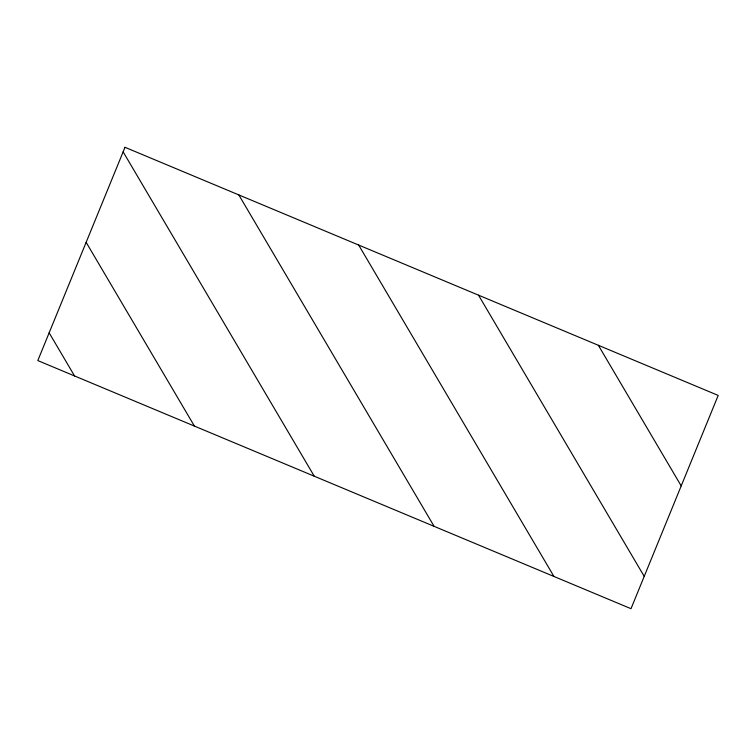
<?xml version="1.0" encoding="UTF-8"?>
<svg xmlns="http://www.w3.org/2000/svg" width="756" height="756" viewBox="0 0 756 756"><rect width="100%" height="100%" fill="white"/><g stroke="black" fill="none" stroke-linecap="round" stroke-linejoin="round"><path stroke-width="1.13" d="M598.355 345.294L681.203 485.91M478.51 295.171L644.216 576.393M358.665 245.038L553.95 576.469M238.82 194.916L434.105 526.337M123.133 151.852L314.26 476.214M86.146 242.336L194.415 426.082M49.149 332.82L74.561 375.959M124.995 147.307L37.8 360.574L631.005 608.693L718.2 395.426L124.995 147.307"/></g></svg>
